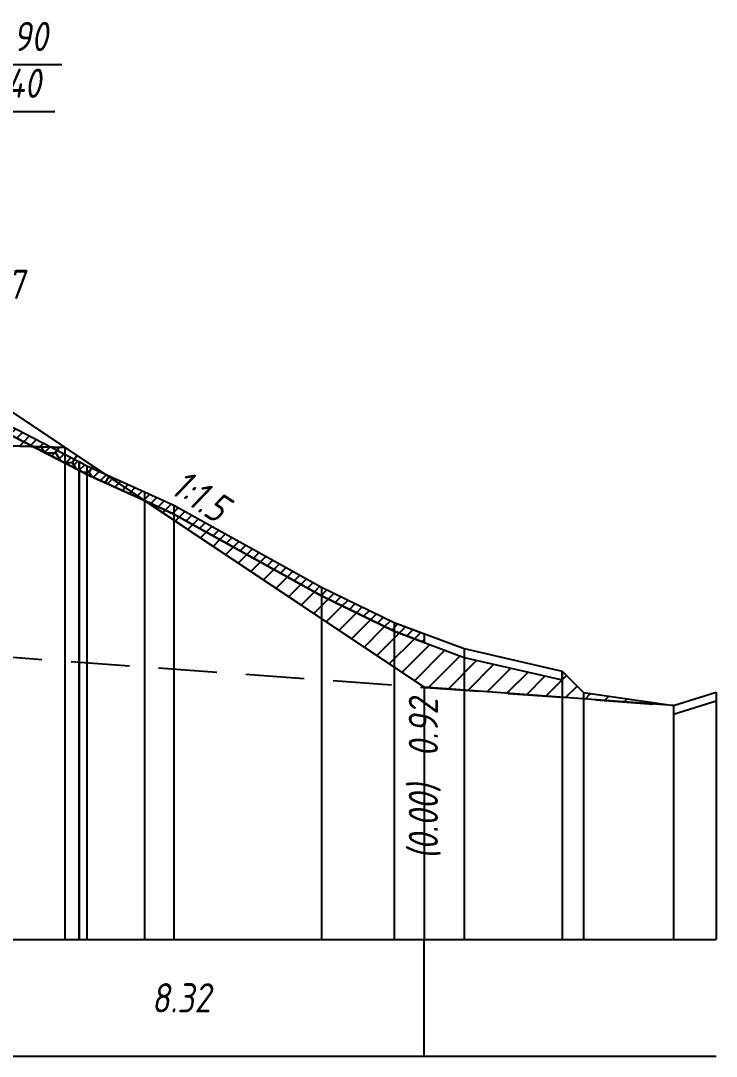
# Model space of a CAD drawing. Extents: x -717 to 1451, y -133302 to 233.
# Drawn here: x 236.5 to 296.1, y -96675 to -96586.4 of the extents above; entities that cross this region are included whole.
import ezdxf
from ezdxf.enums import TextEntityAlignment as Align

# ---------------------------------------------------------------- set-up
doc = ezdxf.new("R2010")
doc.units = 0
doc.linetypes.add('штриховая', pattern=[0.75, 0.5, -0.25])
for name, color, linetype in [('Интерполированный поперечник', 2, 'Continuous'), ('Код_514', 1, 'Continuous'), ('Контур_0', 7, 'Continuous'), ('Контур_2660', 7, 'Continuous'), ('Контур_508', 7, 'Continuous'), ('Контур_512', 7, 'Continuous'), ('Контур_513', 7, 'Continuous'), ('Контур_818', 7, 'Continuous'), ('Красный поперечник', 1, 'Continuous'), ('Объём_2650', 7, 'Continuous'), ('Объём_2660', 7, 'Continuous'), ('Объём_2661', 7, 'Continuous'), ('Объём_2666', 7, 'Continuous'), ('Объём_2667', 7, 'Continuous'), ('Объём_2668', 7, 'Continuous'), ('Объём_2669', 7, 'Continuous'), ('Объём_2675', 7, 'Continuous'), ('Отметки покрытия', 7, 'Continuous'), ('Рабочие отметки', 7, 'Continuous'), ('Рабочие отметки доп.', 7, 'Continuous'), ('Таблица', 7, 'Continuous'), ('Уклоны проезжей части', 7, 'Continuous'), ('Черный поперечник', 3, 'Continuous')]:
    doc.layers.add(name, color=color, linetype=linetype)
for name, color, linetype, true_color in [('Контур_2540', 2, 'Continuous', 0xffff00), ('Контур_2570', 7, 'Continuous', 0x80ff00), ('Контур_2736', 4, 'Continuous', 0x00ffff), ('Контур_2737', 4, 'Continuous', 0x00ffff), ('Контур_2738', 4, 'Continuous', 0x00ffff), ('Контур_2739', 4, 'Continuous', 0x00ffff), ('Контур_2741', 4, 'Continuous', 0x00ffff), ('Контур_2742', 4, 'Continuous', 0x00ffff), ('Контур_2743', 4, 'Continuous', 0x00ffff), ('Контур_2744', 7, 'Continuous', 0xa4ffff), ('Контур_2745', 7, 'Continuous', 0xa4ffff), ('Контур_2747', 4, 'Continuous', 0x00ffff), ('Контур_2748', 4, 'Continuous', 0x00ffff), ('Контур_2749', 4, 'Continuous', 0x00ffff), ('Контур_2750', 4, 'Continuous', 0x00ffff), ('Контур_2751', 4, 'Continuous', 0x00ffff), ('Контур_2752', 4, 'Continuous', 0x00ffff), ('Контур_402', 7, 'Continuous', 0xff6464), ('Контур_703', 4, 'Continuous', 0x00ffff), ('Контур_705', 4, 'Continuous', 0x00ffff), ('Контур_707', 4, 'Continuous', 0x00ffff), ('Контур_720', 131, 'Continuous', 0xaaffff), ('Объём_2540', 2, 'Continuous', 0xffff00), ('Объём_2570', 7, 'Continuous', 0x80ff00), ('Объём_2600', 7, 'Continuous', 0x808000), ('Объём_2746', 2, 'Continuous', 0xffff00)]:
    doc.layers.add(name, color=color, linetype=linetype, true_color=true_color)
doc.styles.get("Standard").update_dxf_attribs({"font": 'txt', "height": 2.5})
doc.styles.add('М', font='romand.shx', dxfattribs={"width": 0.8, "oblique": 10, "height": 2.5})
doc.dimstyles.new('ISO-25', dxfattribs={"dimtxt": 2.5, "dimasz": 2.5, "dimexe": 1.25, "dimexo": 0.625, "dimtad": 1, "dimtxsty": 'Standard', "dimcen": 2.5, "dimadec": 0, "dimazin": 0, "dimtfac": 1, "dimtmove": 0, "dimatfit": 3, "dimfxl": 1, "dimarcsym": 0})

# ---------------------------------------------------------------- blocks, each defined once
blk = doc.blocks.new('_Oblique')
at = {"color": 0, "linetype": 'ByBlock', "lineweight": -2}
blk.add_line((-0.5, -0.5), (0.5, 0.5), dxfattribs=at)
blk = doc.blocks.new('*D1914')
at = {"color": 0, "lineweight": -2, "transparency": 16777216}
for p, q in [((222.494, -96615.363), (222.494, -96592.938)), ((229.494, -96615.153), (229.494, -96592.938)), ((222.494, -96594.188), (229.494, -96594.188)), ((229.494, -96594.188), (239.464, -96594.188))]:
    blk.add_line(p, q, dxfattribs=at)
at = {"layer": 'Defpoints', "color": 0, "transparency": 16777216}
for p in [(229.494, -96594.188), (229.494, -96615.778), (222.494, -96615.988)]:
    blk.add_point(p, dxfattribs=at)
at = {"color": 0, "lineweight": -2, "transparency": 16777216, "rotation": 180}
blk.add_blockref('_Oblique', (222.494, -96594.188), dxfattribs=at)
at = {"color": 0, "lineweight": -2, "transparency": 16777216}
blk.add_blockref('_Oblique', (229.494, -96594.188), dxfattribs=at)
at = {"color": 0, "transparency": 16777216, "insert": (235.924, -96592.075), "char_height": 2.5, "width": 8.75, "attachment_point": 5, "style": 'М'}
blk.add_mtext('1,40', dxfattribs=at)
blk = doc.blocks.new('*D1919')
at = {"color": 0, "lineweight": -2, "transparency": 16777216}
for p, q in [((219.994, -96615.438), (219.994, -96588.938)), ((229.494, -96615.153), (229.494, -96588.938)), ((219.994, -96590.188), (229.494, -96590.188)), ((229.494, -96590.188), (240.065, -96590.188))]:
    blk.add_line(p, q, dxfattribs=at)
at = {"layer": 'Defpoints', "color": 0, "transparency": 16777216}
for p in [(219.994, -96590.188), (229.494, -96615.778), (219.994, -96616.063)]:
    blk.add_point(p, dxfattribs=at)
at = {"color": 0, "lineweight": -2, "transparency": 16777216, "rotation": 180}
blk.add_blockref('_Oblique', (219.994, -96590.188), dxfattribs=at)
at = {"color": 0, "lineweight": -2, "transparency": 16777216}
blk.add_blockref('_Oblique', (229.494, -96590.188), dxfattribs=at)
at = {"color": 0, "transparency": 16777216, "insert": (236.525, -96588.075), "char_height": 2.5, "width": 8.75, "attachment_point": 5, "style": 'М'}
blk.add_mtext('1,90', dxfattribs=at)

msp = doc.modelspace()

# ---------------------------------------------------------------- hatches: boundary and pattern name
at = {"layer": 'Объём_2570'}
h = msp.add_hatch(dxfattribs=at)
h.set_pattern_fill('ANSI31', color=256, scale=0.2)
h.paths.add_polyline_path([(271.083, -96639.609), (268.514, -96638.649), (262.281, -96635.623), (249.639, -96628.626), (247.146, -96627.472), (242.2, -96625.255), (241.555, -96624.88), (241.525, -96624.874), (233.137, -96620.555), (231.071, -96620.352), (227.423, -96620.009), (221.964, -96619.401), (221.964, -96620.151), (221.964, -96619.401), (222.464, -96618.65), (227.423, -96619.259), (231.071, -96619.602), (233.137, -96619.805), (241.525, -96624.124), (241.555, -96624.13), (242.2, -96624.505), (247.146, -96626.722), (249.639, -96627.876), (262.281, -96634.873), (268.514, -96637.899), (271.083, -96638.859)])
at = {"layer": 'Объём_2600'}
h = msp.add_hatch(dxfattribs=at)
h.set_pattern_fill('ANSI31', color=6, scale=0.4)
h.paths.add_polyline_path([(221.964, -96622.382), (221.964, -96620.151), (222.464, -96619.4), (227.423, -96620.009), (231.071, -96620.352), (233.137, -96620.555), (237.597, -96622.851)])
h = msp.add_hatch(dxfattribs=at)
h.set_pattern_fill('HONEY', color=5, scale=0.3)
h.paths.add_polyline_path([(240.32, -96622.933), (247.09, -96627.447), (242.2, -96625.255), (241.555, -96624.88), (241.525, -96624.874), (237.597, -96622.851)])
h = msp.add_hatch(dxfattribs=at)
h.set_pattern_fill('ANSI31', color=6, scale=0.4)
h.paths.add_polyline_path([(271.083, -96643.442), (247.09, -96627.447), (249.639, -96628.626), (262.281, -96635.623), (268.514, -96638.649), (274.496, -96640.885), (282.88, -96642.809), (282.88, -96642.059), (284.719, -96643.892), (292.429, -96645)])

# ---------------------------------------------------------------- linework, layer by layer
at = {"layer": 'Интерполированный поперечник', "linetype": 'штриховая', "ltscale": 10, "flags": 128}
msp.add_lwpolyline([(106.21, -96631.406), (292.429, -96645)], dxfattribs=at)
at = {"layer": 'Код_514'}
msp.add_line((271.083, -96675), (271.083, -96665), dxfattribs=at)
at = {"layer": 'Контур_0', "flags": 128}
for points in [[(229.494, -96615.716), (271.083, -96643.442), (271.083, -96643.442), (271.083, -96643.442), (271.083, -96643.442), (271.083, -96643.442), (271.083, -96643.442), (271.083, -96643.442), (271.083, -96643.442), (271.083, -96643.442), (271.083, -96643.442), (271.083, -96643.442), (271.083, -96643.442), (271.083, -96643.442), (271.083, -96643.442), (271.083, -96643.442)], [(229.494, -96615.716), (271.083, -96643.442), (271.083, -96643.442), (271.083, -96643.442), (271.083, -96643.442), (271.083, -96643.442), (271.083, -96643.442), (271.083, -96643.442), (271.083, -96643.442), (271.083, -96643.442), (271.083, -96643.442), (271.083, -96643.442), (271.083, -96643.442), (271.083, -96643.442), (271.083, -96643.442), (271.083, -96643.442), (271.083, -96643.442), (271.083, -96643.442), (271.083, -96643.442), (271.083, -96643.442), (271.083, -96643.442), (271.083, -96643.442), (271.083, -96643.442), (271.083, -96643.442), (271.083, -96643.442), (271.083, -96643.442), (271.083, -96643.442), (271.083, -96643.442), (271.083, -96643.442), (271.083, -96643.442)]]:
    msp.add_lwpolyline(points, dxfattribs=at)
at = {"layer": 'Контур_2540', "flags": 128}
msp.add_lwpolyline([(221.964, -96618.992), (233.872, -96618.635), (240.32, -96622.933), (221.964, -96622.382), (221.964, -96618.992), (221.964, -96618.992)], dxfattribs=at)
at = {"layer": 'Контур_2570', "flags": 128}
msp.add_lwpolyline([(221.964, -96620.151), (222.464, -96619.4), (227.423, -96620.009), (231.071, -96620.352), (233.137, -96620.555), (241.525, -96624.874), (241.555, -96624.88), (242.2, -96625.255), (247.146, -96627.472), (249.639, -96628.626), (262.281, -96635.623), (268.514, -96638.649), (268.514, -96638.649), (274.496, -96640.885), (282.88, -96642.809), (282.88, -96642.059), (284.719, -96643.892), (292.429, -96645), (292.429, -96645.75), (296.083, -96644.61)], dxfattribs=at)
at = {"layer": 'Контур_2660', "flags": 128}
msp.add_lwpolyline([(221.964, -96622.382), (240.32, -96622.933)], dxfattribs=at)
at = {"layer": 'Контур_2736', "flags": 128}
msp.add_lwpolyline([(229.494, -96615.716), (271.083, -96643.442)], dxfattribs=at)
at = {"layer": 'Контур_2737', "flags": 128}
msp.add_lwpolyline([(271.083, -96643.442), (271.083, -96643.442)], dxfattribs=at)
at = {"layer": 'Контур_2738', "flags": 128}
msp.add_lwpolyline([(271.083, -96643.442), (271.083, -96643.442)], dxfattribs=at)
at = {"layer": 'Контур_2739', "flags": 128}
msp.add_lwpolyline([(271.083, -96643.442), (271.083, -96643.442)], dxfattribs=at)
at = {"layer": 'Контур_2741', "flags": 128}
msp.add_lwpolyline([(271.083, -96643.442), (271.083, -96643.442)], dxfattribs=at)
at = {"layer": 'Контур_2742', "flags": 128}
msp.add_lwpolyline([(271.083, -96643.442), (271.083, -96643.442)], dxfattribs=at)
at = {"layer": 'Контур_2743', "flags": 128}
msp.add_lwpolyline([(271.083, -96643.442), (271.083, -96643.442)], dxfattribs=at)
at = {"layer": 'Контур_2744', "flags": 128}
msp.add_lwpolyline([(271.083, -96643.442), (271.083, -96643.442)], dxfattribs=at)
msp.add_lwpolyline([(271.083, -96643.442), (271.083, -96643.442)], dxfattribs=at)
msp.add_lwpolyline([(271.083, -96643.442), (271.083, -96643.442)], dxfattribs=at)
msp.add_lwpolyline([(271.083, -96643.442), (271.083, -96643.442)], dxfattribs=at)
msp.add_lwpolyline([(271.083, -96643.442), (271.083, -96643.442)], dxfattribs=at)
msp.add_lwpolyline([(271.083, -96643.442), (271.083, -96643.442)], dxfattribs=at)
at = {"layer": 'Контур_2745', "flags": 128}
msp.add_lwpolyline([(271.083, -96643.442), (271.083, -96643.442)], dxfattribs=at)
msp.add_lwpolyline([(271.083, -96643.442), (271.083, -96643.442)], dxfattribs=at)
msp.add_lwpolyline([(271.083, -96643.442), (271.083, -96643.442)], dxfattribs=at)
msp.add_lwpolyline([(271.083, -96643.442), (271.083, -96643.442)], dxfattribs=at)
msp.add_lwpolyline([(271.083, -96643.442), (271.083, -96643.442)], dxfattribs=at)
msp.add_lwpolyline([(271.083, -96643.442), (271.083, -96643.442)], dxfattribs=at)
at = {"layer": 'Контур_2747', "flags": 128}
msp.add_lwpolyline([(271.083, -96643.442), (271.083, -96643.442)], dxfattribs=at)
at = {"layer": 'Контур_2748', "flags": 128}
msp.add_lwpolyline([(271.083, -96643.442), (271.083, -96643.442)], dxfattribs=at)
at = {"layer": 'Контур_2749', "flags": 128}
msp.add_lwpolyline([(271.083, -96643.442), (271.083, -96643.442)], dxfattribs=at)
at = {"layer": 'Контур_2750', "flags": 128}
msp.add_lwpolyline([(271.083, -96643.442), (271.083, -96643.442)], dxfattribs=at)
at = {"layer": 'Контур_2751', "flags": 128}
msp.add_lwpolyline([(271.083, -96643.442), (271.083, -96643.442)], dxfattribs=at)
at = {"layer": 'Контур_2752', "flags": 128}
msp.add_lwpolyline([(271.083, -96643.442), (271.083, -96643.442)], dxfattribs=at)
at = {"layer": 'Контур_402', "flags": 128}
msp.add_lwpolyline([(127.707, -96622.797), (140.994, -96622.398), (140.994, -96621.938), (157.267, -96621.437), (178.59, -96620.718), (181.744, -96620.624), (200.084, -96620.075), (221.964, -96619.401), (221.964, -96622.382), (240.32, -96622.933)], dxfattribs=at)
at = {"layer": 'Контур_508', "flags": 128}
msp.add_lwpolyline([(105, -96633.368), (108.024, -96635.384), (108.327, -96635.384), (110.327, -96635.384), (110.63, -96635.384), (113.946, -96633.173), (113.946, -96631.971), (127.707, -96622.797), (140.994, -96622.398), (140.994, -96621.938), (157.267, -96621.437), (178.59, -96620.718), (181.744, -96620.624), (200.084, -96620.075), (221.964, -96619.401), (221.964, -96622.382), (240.32, -96622.933), (271.083, -96643.442)], dxfattribs=at)
at = {"layer": 'Контур_512', "flags": 128}
msp.add_lwpolyline([(221.964, -96622.382), (240.32, -96622.933), (271.083, -96643.442)], dxfattribs=at)
at = {"layer": 'Контур_513', "flags": 128}
msp.add_lwpolyline([(105, -96633.368), (108.024, -96635.384), (108.327, -96635.384), (110.327, -96635.384), (110.63, -96635.384), (113.946, -96633.173), (113.946, -96631.971), (127.707, -96622.797), (140.994, -96622.398), (140.994, -96621.938), (157.267, -96621.437), (178.59, -96620.718), (181.744, -96620.624), (200.084, -96620.075), (221.964, -96619.401), (221.964, -96622.382), (240.32, -96622.933), (271.083, -96643.442)], dxfattribs=at)
at = {"layer": 'Контур_703', "flags": 128}
for points in [[(229.494, -96615.716), (271.083, -96643.442)], [(271.083, -96643.442), (271.083, -96643.442)]]:
    msp.add_lwpolyline(points, dxfattribs=at)
at = {"layer": 'Контур_705', "flags": 128}
msp.add_lwpolyline([(271.083, -96643.442), (271.083, -96643.442)], dxfattribs=at)
at = {"layer": 'Контур_707', "flags": 128}
msp.add_lwpolyline([(271.083, -96643.442), (271.083, -96643.442)], dxfattribs=at)
at = {"layer": 'Контур_720', "flags": 128}
msp.add_lwpolyline([(271.083, -96643.442), (271.083, -96643.442)], dxfattribs=at)
at = {"layer": 'Контур_818', "flags": 128}
msp.add_lwpolyline([(221.964, -96620.151), (222.464, -96619.4), (227.423, -96620.009), (231.071, -96620.352), (233.137, -96620.555), (241.525, -96624.874), (241.555, -96624.88), (242.2, -96625.255), (247.146, -96627.472), (249.639, -96628.626), (262.281, -96635.623), (268.514, -96638.649), (268.514, -96638.649), (271.083, -96639.609)], dxfattribs=at)
at = {"layer": 'Красный поперечник'}
for p, q in [((229.494, -96615.716), (271.083, -96643.442)), ((240.32, -96622.933), (240.32, -96665)), ((271.083, -96643.442), (271.083, -96665))]:
    msp.add_line(p, q, dxfattribs=at)
at = {"layer": 'Объём_2540', "flags": 128}
msp.add_lwpolyline([(221.964, -96618.992), (233.872, -96618.635), (240.32, -96622.933), (221.964, -96622.382), (221.964, -96618.992), (221.964, -96618.992)], dxfattribs=at)
at = {"layer": 'Объём_2570', "flags": 128}
for points in [[(233.137, -96619.805), (241.525, -96624.124), (241.555, -96624.13), (242.2, -96624.505), (247.146, -96626.722), (249.639, -96627.876), (262.281, -96634.873), (268.514, -96637.899), (271.083, -96638.859), (271.083, -96639.609), (271.083, -96639.609)], [(271.083, -96639.609), (268.514, -96638.649), (262.281, -96635.623), (249.639, -96628.626), (247.146, -96627.472), (242.2, -96625.255), (241.555, -96624.88), (241.525, -96624.874), (233.137, -96620.555)]]:
    msp.add_lwpolyline(points, dxfattribs=at)
at = {"layer": 'Объём_2600', "color": 5, "flags": 128}
msp.add_lwpolyline([(240.32, -96622.933), (247.09, -96627.447), (242.2, -96625.255), (241.555, -96624.88), (241.525, -96624.874), (237.597, -96622.851), (240.32, -96622.933), (240.32, -96622.933)], dxfattribs=at)
at = {"layer": 'Объём_2650', "color": 6, "flags": 128}
for points in [[(221.964, -96622.382), (221.964, -96620.151), (222.464, -96619.4), (227.423, -96620.009), (231.071, -96620.352), (233.137, -96620.555), (237.597, -96622.851), (221.964, -96622.382), (221.964, -96622.382)], [(271.083, -96643.442), (247.09, -96627.447), (249.639, -96628.626), (262.281, -96635.623), (268.514, -96638.649), (274.496, -96640.885), (282.88, -96642.809), (282.88, -96642.059), (284.719, -96643.892), (292.429, -96645), (271.083, -96643.442), (271.083, -96643.442)]]:
    msp.add_lwpolyline(points, dxfattribs=at)
at = {"layer": 'Объём_2660', "flags": 128}
msp.add_lwpolyline([(221.964, -96622.382), (240.32, -96622.933)], dxfattribs=at)
at = {"layer": 'Объём_2661', "flags": 128}
msp.add_lwpolyline([(229.494, -96615.716), (271.083, -96643.442)], dxfattribs=at)
at = {"layer": 'Объём_2666', "flags": 128}
msp.add_lwpolyline([(229.494, -96615.716), (271.083, -96643.442)], dxfattribs=at)
at = {"layer": 'Объём_2667', "flags": 128}
msp.add_lwpolyline([(271.083, -96643.442), (271.083, -96643.442)], dxfattribs=at)
msp.add_lwpolyline([(271.083, -96643.442), (271.083, -96643.442)], dxfattribs=at)
at = {"layer": 'Объём_2668', "flags": 128}
msp.add_lwpolyline([(271.083, -96643.442), (271.083, -96643.442)], dxfattribs=at)
msp.add_lwpolyline([(271.083, -96643.442), (271.083, -96643.442)], dxfattribs=at)
at = {"layer": 'Объём_2669', "flags": 128}
msp.add_lwpolyline([(271.083, -96643.442), (271.083, -96643.442)], dxfattribs=at)
msp.add_lwpolyline([(271.083, -96643.442), (271.083, -96643.442)], dxfattribs=at)
at = {"layer": 'Объём_2675', "flags": 128}
msp.add_lwpolyline([(271.083, -96643.442), (271.083, -96643.442)], dxfattribs=at)
msp.add_lwpolyline([(271.083, -96643.442), (271.083, -96643.442)], dxfattribs=at)
msp.add_lwpolyline([(271.083, -96643.442), (271.083, -96643.442)], dxfattribs=at)
msp.add_lwpolyline([(271.083, -96643.442), (271.083, -96643.442)], dxfattribs=at)
msp.add_lwpolyline([(271.083, -96643.442), (271.083, -96643.442)], dxfattribs=at)
msp.add_lwpolyline([(271.083, -96643.442), (271.083, -96643.442)], dxfattribs=at)
msp.add_lwpolyline([(271.083, -96643.442), (271.083, -96643.442)], dxfattribs=at)
msp.add_lwpolyline([(271.083, -96643.442), (271.083, -96643.442)], dxfattribs=at)
msp.add_lwpolyline([(271.083, -96643.442), (271.083, -96643.442)], dxfattribs=at)
msp.add_lwpolyline([(271.083, -96643.442), (271.083, -96643.442)], dxfattribs=at)
msp.add_lwpolyline([(271.083, -96643.442), (271.083, -96643.442)], dxfattribs=at)
msp.add_lwpolyline([(271.083, -96643.442), (271.083, -96643.442)], dxfattribs=at)
at = {"layer": 'Объём_2746', "flags": 128}
msp.add_lwpolyline([(221.964, -96622.382), (221.964, -96620.151), (222.464, -96619.4), (227.423, -96620.009), (231.071, -96620.352), (233.137, -96620.555), (237.597, -96622.851), (221.964, -96622.382), (221.964, -96622.382)], dxfattribs=at)
at = {"layer": 'Таблица'}
for p, q in [((80, -96665), (296.083, -96665)), ((80, -96675), (296.083, -96675))]:
    msp.add_line(p, q, dxfattribs=at)
at = {"layer": 'Черный поперечник', "color": 7}
for p, q in [((241.525, -96624.124), (241.525, -96665)), ((241.555, -96624.13), (241.555, -96665)), ((242.2, -96624.505), (242.2, -96665)), ((247.146, -96626.722), (247.146, -96665)), ((249.639, -96627.876), (249.639, -96665)), ((262.281, -96634.873), (262.281, -96665)), ((268.514, -96637.899), (268.514, -96665)), ((274.496, -96640.135), (274.496, -96665)), ((282.88, -96642.059), (282.88, -96665)), ((284.719, -96643.892), (284.719, -96665)), ((296.083, -96643.86), (296.083, -96665)), ((292.429, -96645), (292.429, -96665))]:
    msp.add_line(p, q, dxfattribs=at)
at = {"layer": 'Черный поперечник', "flags": 128}
msp.add_lwpolyline([(233.137, -96619.805), (241.525, -96624.124), (241.555, -96624.13), (242.2, -96624.505), (247.146, -96626.722), (249.639, -96627.876), (262.281, -96634.873), (268.514, -96637.899), (274.496, -96640.135), (282.88, -96642.059), (284.719, -96643.892), (292.429, -96645), (296.083, -96643.86)], dxfattribs=at)

# ---------------------------------------------------------------- texts
at = {"layer": 'Код_514', "style": 'М', "oblique": 10, "width": 0.8}
msp.add_text('8.32', height=2.5, dxfattribs=at).set_placement((250.288, -96670), align=Align.MIDDLE_CENTER)
at = {"layer": 'Отметки покрытия', "color": 1, "style": 'М', "oblique": 10, "width": 0.8}
msp.add_text('18.87', height=2.5, dxfattribs=at).set_placement((230.635, -96610.985), align=Align.BOTTOM_LEFT)
at = {"layer": 'Рабочие отметки', "color": 1, "style": 'М', "oblique": 10, "width": 0.8}
msp.add_text('0.92', height=2.5, rotation=90, dxfattribs=at).set_placement((271.005, -96644.373), align=Align.MIDDLE_RIGHT)
at = {"layer": 'Рабочие отметки доп.', "color": 1, "style": 'М', "oblique": 10, "width": 0.8}
msp.add_text('(0.00)', height=2.5, rotation=90, dxfattribs=at).set_placement((271.005, -96651.673), align=Align.MIDDLE_RIGHT)
at = {"layer": 'Уклоны проезжей части', "color": 1, "style": 'М', "oblique": 10, "width": 0.8}
msp.add_text('1:1.5', height=2.5, rotation=326.30994, dxfattribs=at).set_placement((250.843, -96628.747), align=Align.BOTTOM_CENTER)

# ---------------------------------------------------------------- dimensions: what is measured, and where the dimension line sits
at = {"color": 5}
dim = msp.add_linear_dim(base=(219.994, -96590.188), p1=(229.494, -96615.778), p2=(219.994, -96616.063), dimstyle='ISO-25', override={"dimasz": 1, "dimlfac": 0.2, "dimzin": 0, "dimtxsty": 'М', "dimblk1": 'Oblique', "dimblk2": 'Oblique', "dimsah": 1}, dxfattribs=at)
dim.commit()
dim.dimension.update_dxf_attribs({"geometry": '*D1919', "text_midpoint": (236.525, -96590.188), "dimtype": 160})
dim = msp.add_linear_dim(base=(229.494, -96594.188), p1=(222.494, -96615.988), p2=(229.494, -96615.778), angle=180, dimstyle='ISO-25', override={"dimasz": 1, "dimlfac": 0.2, "dimzin": 0, "dimtxsty": 'М', "dimblk1": 'Oblique', "dimblk2": 'Oblique', "dimsah": 1}, dxfattribs=at)
dim.commit()
dim.dimension.update_dxf_attribs({"geometry": '*D1914', "text_midpoint": (235.924, -96594.188), "dimtype": 160})

doc.saveas('drawing.dxf')
